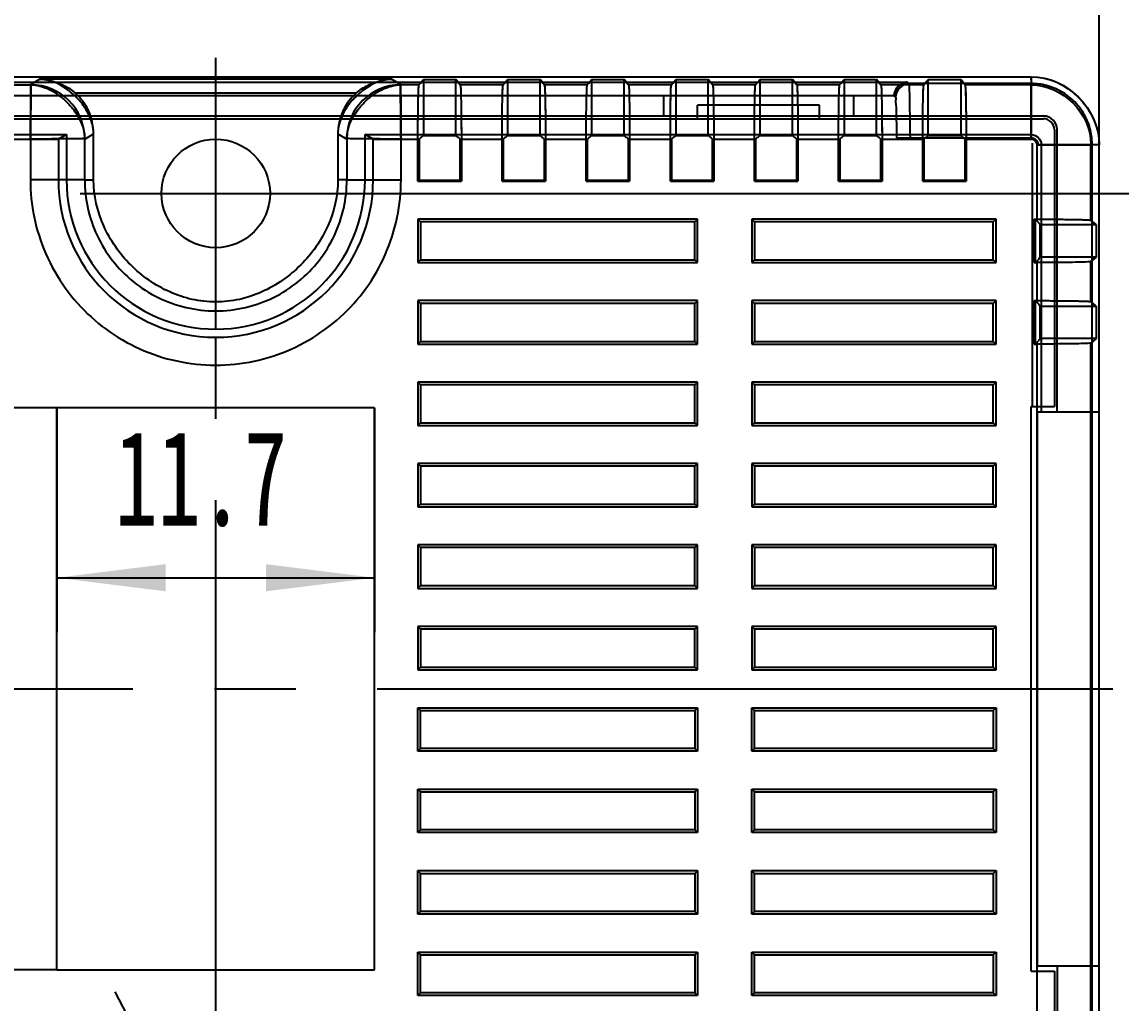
# Model space of a CAD drawing. Header units: millimetres. Extents: x 29 to 396, y -34 to 225.
# Drawn here: x 87.48 to 128.01, y 136.98 to 173.16 of the extents above; entities that cross this region are included whole.
import ezdxf

# ---------------------------------------------------------------- set-up
doc = ezdxf.new("R2010")
doc.units = ezdxf.units.MM
doc.linetypes.add('EB_DASHDOT', pattern=[39, 30, -3, 3, -3])
doc.layers.get('0').update_dxf_attribs({"lineweight": 0})
for name, color, linetype, lineweight in [('CAXA0', 7, 'Continuous', 70), ('CAXA1', 1, 'EB_DASHDOT', 25), ('CAXA4', 3, 'Continuous', 25)]:
    doc.layers.add(name, color=color, linetype=linetype, lineweight=lineweight)
doc.styles.add('标准', font='', dxfattribs={"width": 0.667})
doc.styles.get('标准').set_extended_font_data('FangSong_GB2312')
doc.dimstyles.new('标准', dxfattribs={"dimtxt": 3.5, "dimasz": 4, "dimexe": 2, "dimexo": 0, "dimtad": 1, "dimdsep": 46, "dimtxsty": '标准', "dimcen": 0, "dimdle": 6, "dimazin": 2, "dimtfac": 1, "dimtdec": 3, "dimtmove": 0, "dimatfit": 3, "dimfxl": 0, "dimtolj": 1, "dimtzin": 0, "dimarcsym": 0})

# ---------------------------------------------------------------- blocks, each defined once
blk = doc.blocks.new('*CAXBLOCK01')
at = {"layer": 'CAXA0', "linetype": 'Continuous', "lineweight": 25}
for points in [[(62.064, 175.714), (66.064, 175.214), (66.064, 176.214)], [(127.164, 175.714), (123.164, 175.214), (123.164, 176.214)]]:
    blk.add_hatch(color=0, dxfattribs=at).paths.add_polyline_path(points, flags=0)
at = {"layer": 'CAXA0', "color": 0, "linetype": 'Continuous', "lineweight": 25}
for p, q in [((62.064, 168.641), (62.064, 177.714)), ((127.164, 168.641), (127.164, 177.714)), ((62.064, 175.714), (127.164, 175.714))]:
    blk.add_line(p, q, dxfattribs=at)
at = {"layer": 'CAXA0', "color": 0, "linetype": 'Continuous', "lineweight": 25, "insert": (90.89, 181.134), "char_height": 3.5, "attachment_point": 1, "style": '标准'}
blk.add_mtext('\\fFangSong_GB2312|b0|i0|p34;65.1', dxfattribs=at)
blk = doc.blocks.new('*CAXBLOCK23')
at = {"layer": 'CAXA0', "linetype": 'Continuous', "lineweight": 25}
for points in [[(93.686, 132.113), (92.273, 135.888), (91.387, 135.424)], [(95.542, 128.569), (97.84, 125.258), (96.955, 124.794)]]:
    blk.add_hatch(color=0, dxfattribs=at).paths.add_polyline_path(points, flags=0)
at = {"layer": 'CAXA0', "color": 0, "linetype": 'Continuous', "lineweight": 25}
blk.add_line((102.262, 115.738), (90.902, 137.428), dxfattribs=at)
at = {"layer": 'CAXA0', "color": 0, "linetype": 'Continuous', "lineweight": 25, "insert": (104.594, 122.967), "char_height": 3.5, "attachment_point": 1, "rotation": 297.6444, "style": '标准'}
blk.add_mtext('\\fFangSong_GB2312|b0|i0|p34;φ4', dxfattribs=at)
blk = doc.blocks.new('*CAXBLOCK34')
at = {"layer": 'CAXA0', "linetype": 'Continuous', "lineweight": 25}
for points in [[(134.367, 166.841), (134.867, 162.841), (133.867, 162.841)], [(134.367, 130.341), (134.867, 134.341), (133.867, 134.341)]]:
    blk.add_hatch(color=0, dxfattribs=at).paths.add_polyline_path(points, flags=0)
at = {"layer": 'CAXA0', "color": 0, "linetype": 'Continuous', "lineweight": 25}
for p, q in [((99.614, 166.841), (136.367, 166.841)), ((134.367, 130.341), (134.367, 166.841)), ((99.614, 130.341), (136.367, 130.341))]:
    blk.add_line(p, q, dxfattribs=at)
at = {"layer": 'CAXA0', "color": 0, "linetype": 'Continuous', "lineweight": 25, "insert": (128.947, 144.868), "char_height": 3.5, "attachment_point": 1, "rotation": 90, "style": '标准'}
blk.add_mtext('\\fFangSong_GB2312|b0|i0|p34;36.5', dxfattribs=at)
blk = doc.blocks.new('*CAXBLOCK45')
at = {"layer": 'CAXA0', "linetype": 'Continuous', "lineweight": 25}
for points in [[(88.764, 152.682), (92.764, 152.182), (92.764, 153.182)], [(100.464, 152.682), (96.464, 152.182), (96.464, 153.182)]]:
    blk.add_hatch(color=0, dxfattribs=at).paths.add_polyline_path(points, flags=0)
at = {"layer": 'CAXA0', "color": 0, "linetype": 'Continuous', "lineweight": 25}
for p, q in [((88.764, 158.941), (88.764, 150.682)), ((100.464, 158.941), (100.464, 150.682)), ((88.764, 152.682), (100.464, 152.682))]:
    blk.add_line(p, q, dxfattribs=at)
at = {"layer": 'CAXA0', "color": 0, "linetype": 'Continuous', "lineweight": 25, "insert": (90.89, 158.102), "char_height": 3.5, "attachment_point": 1, "style": '标准'}
blk.add_mtext('\\fFangSong_GB2312|b0|i0|p34;11.7', dxfattribs=at)
blk = doc.blocks.new('*CAXBLOCK56')
at = {"layer": 'CAXA0', "linetype": 'Continuous', "lineweight": 25}
for points in [[(85.327, 158.941), (85.827, 154.941), (84.827, 154.941)], [(85.327, 138.241), (85.827, 142.241), (84.827, 142.241)]]:
    blk.add_hatch(color=0, dxfattribs=at).paths.add_polyline_path(points, flags=0)
at = {"layer": 'CAXA0', "color": 0, "linetype": 'Continuous', "lineweight": 25}
for p, q in [((88.764, 158.941), (83.327, 158.941)), ((85.327, 138.241), (85.327, 158.941)), ((88.764, 138.241), (83.327, 138.241))]:
    blk.add_line(p, q, dxfattribs=at)
at = {"layer": 'CAXA0', "color": 0, "linetype": 'Continuous', "lineweight": 25, "insert": (79.907, 144.868), "char_height": 3.5, "attachment_point": 1, "rotation": 90, "style": '标准'}
blk.add_mtext('\\fFangSong_GB2312|b0|i0|p34;20.7', dxfattribs=at)

msp = doc.modelspace()

# ---------------------------------------------------------------- linework, layer by layer
at = {"color": 0, "linetype": 'Continuous', "lineweight": 25}
for p, q in [((64.564, 171.141), (124.664, 171.141)), ((88.132, 171.05), (87.787, 170.84)), ((101.095, 171.05), (88.132, 171.05)), ((101.44, 170.84), (101.095, 171.05)), ((124.672, 170.886), (124.654, 171.141)), ((124.664, 171.141), (124.664, 170.84)), ((64.585, 170.937), (120.095, 170.937)), ((87.126, 170.84), (87.807, 170.84)), ((102.101, 170.84), (101.42, 170.84)), ((102.264, 171.032), (102.264, 168.968)), ((102.264, 171.032), (103.464, 171.032)), ((103.464, 168.968), (103.464, 171.032)), ((103.626, 170.84), (103.464, 171.032)), ((103.464, 171.032), (103.626, 170.84)), ((105.201, 170.84), (103.626, 170.84)), ((105.364, 171.032), (105.364, 168.968)), ((105.364, 171.032), (106.564, 171.032)), ((106.564, 168.968), (106.564, 171.032)), ((106.726, 170.84), (106.564, 171.032)), ((106.564, 171.032), (106.726, 170.84)), ((108.301, 170.84), (106.726, 170.84)), ((108.464, 171.032), (108.464, 168.968)), ((108.464, 171.032), (109.664, 171.032)), ((109.664, 168.968), (109.664, 171.032)), ((109.826, 170.84), (109.664, 171.032)), ((109.664, 171.032), (109.826, 170.84)), ((111.401, 170.84), (109.826, 170.84)), ((111.564, 171.032), (111.564, 168.968)), ((111.564, 171.032), (112.764, 171.032)), ((112.764, 168.968), (112.764, 171.032)), ((112.926, 170.84), (112.764, 171.032)), ((112.764, 171.032), (112.926, 170.84)), ((114.501, 170.84), (112.926, 170.84)), ((114.664, 171.032), (114.664, 168.968)), ((114.664, 171.032), (115.864, 171.032)), ((115.864, 168.968), (115.864, 171.032)), ((116.026, 170.84), (115.864, 171.032)), ((115.864, 171.032), (116.026, 170.84)), ((117.601, 170.84), (116.026, 170.84)), ((117.764, 171.032), (117.764, 168.968)), ((117.764, 171.032), (118.964, 171.032)), ((118.964, 168.968), (118.964, 171.032)), ((119.126, 170.84), (118.964, 171.032)), ((118.964, 171.032), (119.126, 170.84)), ((120.701, 170.84), (119.126, 170.84)), ((120.095, 170.937), (120.155, 170.886)), ((124.672, 170.886), (120.155, 170.886)), ((120.864, 171.032), (122.064, 171.032)), ((120.864, 168.968), (120.864, 171.032)), ((122.064, 171.032), (122.064, 168.968)), ((122.226, 170.84), (122.064, 171.032)), ((122.064, 171.032), (122.226, 170.84)), ((124.664, 170.84), (122.226, 170.84)), ((124.66, 168.886), (124.672, 170.886)), ((124.664, 168.841), (124.664, 170.84)), ((124.672, 168.886), (124.672, 170.886)), ((119.608, 170.437), (64.585, 170.437)), ((89.424, 170.55), (99.803, 170.55)), ((111.114, 170.441), (111.114, 169.691)), ((118.114, 170.441), (111.114, 170.441)), ((118.114, 170.441), (118.114, 169.691)), ((119.608, 170.426), (119.656, 170.386)), ((112.364, 169.591), (112.364, 170.091)), ((116.864, 170.091), (112.364, 170.091)), ((116.864, 169.591), (116.864, 170.091)), ((125.114, 169.691), (64.114, 169.691)), ((64.114, 169.591), (125.114, 169.591)), ((89.786, 168.841), (90.114, 169.04)), ((90.114, 167.341), (90.114, 169.04)), ((99.114, 169.04), (99.114, 167.341)), ((99.114, 169.04), (99.442, 168.841)), ((125.514, 169.191), (125.514, 158.991)), ((125.614, 158.791), (125.614, 169.191)), ((64.564, 169.008), (89.114, 169.008)), ((87.123, 168.843), (88.814, 168.843)), ((87.787, 168.841), (89.786, 168.861)), ((87.787, 168.841), (87.787, 167.341)), ((89.114, 169.008), (88.814, 168.843)), ((88.814, 168.843), (88.814, 167.341)), ((89.114, 169.008), (89.114, 167.341)), ((89.786, 167.341), (89.786, 168.861)), ((99.442, 168.861), (99.442, 167.341)), ((101.44, 168.841), (99.442, 168.861)), ((100.114, 167.341), (100.114, 169.008)), ((100.114, 169.008), (124.664, 169.008)), ((100.414, 168.843), (100.114, 169.008)), ((100.414, 167.341), (100.414, 168.843)), ((100.414, 168.843), (102.104, 168.843)), ((101.44, 167.341), (101.44, 168.841)), ((102.064, 167.291), (102.064, 168.941)), ((102.104, 168.843), (102.104, 167.331)), ((103.464, 168.968), (102.264, 168.968)), ((103.623, 167.331), (103.623, 168.843)), ((103.623, 168.843), (105.204, 168.843)), ((103.664, 168.941), (103.664, 167.291)), ((105.164, 167.291), (105.164, 168.941)), ((105.204, 168.843), (105.204, 167.331)), ((106.564, 168.968), (105.364, 168.968)), ((106.723, 167.331), (106.723, 168.843)), ((106.723, 168.843), (108.304, 168.843)), ((106.764, 168.941), (106.764, 167.291)), ((108.264, 167.291), (108.264, 168.941)), ((108.304, 168.843), (108.304, 167.331)), ((109.664, 168.968), (108.464, 168.968)), ((109.823, 167.331), (109.823, 168.843)), ((109.823, 168.843), (111.404, 168.843)), ((109.864, 168.941), (109.864, 167.291)), ((111.364, 167.291), (111.364, 168.941)), ((111.404, 168.843), (111.404, 167.331)), ((112.764, 168.968), (111.564, 168.968)), ((112.923, 167.331), (112.923, 168.843)), ((112.923, 168.843), (114.504, 168.843)), ((112.964, 168.941), (112.964, 167.291)), ((114.464, 167.291), (114.464, 168.941)), ((114.504, 168.843), (114.504, 167.331)), ((115.864, 168.968), (114.664, 168.968)), ((116.023, 167.331), (116.023, 168.843)), ((116.023, 168.843), (117.604, 168.843)), ((116.064, 168.941), (116.064, 167.291)), ((117.564, 167.291), (117.564, 168.941)), ((117.604, 168.843), (117.604, 167.331)), ((118.964, 168.968), (117.764, 168.968)), ((119.123, 168.843), (120.704, 168.843)), ((119.123, 167.331), (119.123, 168.843)), ((119.164, 168.941), (119.164, 167.291)), ((119.695, 168.886), (124.672, 168.886)), ((120.664, 167.291), (120.664, 168.941)), ((120.704, 168.843), (120.704, 167.331)), ((122.064, 168.968), (120.864, 168.968)), ((122.223, 168.843), (124.664, 168.843)), ((122.223, 167.331), (122.223, 168.843)), ((122.264, 168.941), (122.264, 167.291)), ((124.672, 168.886), (124.778, 168.856)), ((124.711, 158.991), (124.711, 168.688)), ((124.778, 168.856), (124.868, 168.774)), ((124.864, 168.641), (127.164, 168.641)), ((124.864, 168.641), (124.865, 165.851)), ((124.868, 168.774), (124.899, 168.707)), ((124.899, 168.707), (124.909, 168.635)), ((124.909, 168.635), (126.908, 168.621)), ((126.908, 168.621), (124.909, 168.621)), ((125.03, 168.641), (125.03, 158.791)), ((126.863, 165.853), (126.863, 168.641)), ((127.164, 168.632), (126.908, 168.621)), ((126.908, 128.561), (126.908, 168.621)), ((127.164, 128.541), (127.164, 168.641)), ((89.786, 167.341), (87.787, 167.341)), ((89.786, 167.341), (90.114, 167.341)), ((99.442, 167.341), (99.114, 167.341)), ((99.442, 167.341), (101.44, 167.341)), ((102.064, 167.291), (102.104, 167.331)), ((102.064, 167.291), (103.664, 167.291)), ((102.104, 167.331), (103.623, 167.331)), ((103.623, 167.331), (103.664, 167.291)), ((105.164, 167.291), (105.204, 167.331)), ((105.164, 167.291), (106.764, 167.291)), ((105.204, 167.331), (106.723, 167.331)), ((106.723, 167.331), (106.764, 167.291)), ((108.264, 167.291), (108.304, 167.331)), ((108.264, 167.291), (109.864, 167.291)), ((108.304, 167.331), (109.823, 167.331)), ((109.823, 167.331), (109.864, 167.291)), ((111.364, 167.291), (111.404, 167.331)), ((111.364, 167.291), (112.964, 167.291)), ((111.404, 167.331), (112.923, 167.331)), ((112.923, 167.331), (112.964, 167.291)), ((114.464, 167.291), (114.504, 167.331)), ((114.464, 167.291), (116.064, 167.291)), ((114.504, 167.331), (116.023, 167.331)), ((116.023, 167.331), (116.064, 167.291)), ((117.564, 167.291), (117.604, 167.331)), ((117.564, 167.291), (119.164, 167.291)), ((117.604, 167.331), (119.123, 167.331)), ((119.123, 167.331), (119.164, 167.291)), ((120.664, 167.291), (120.704, 167.331)), ((120.664, 167.291), (122.264, 167.291)), ((120.704, 167.331), (122.223, 167.331)), ((122.223, 167.331), (122.264, 167.291)), ((102.064, 165.891), (102.064, 164.291)), ((112.364, 165.891), (102.064, 165.891)), ((102.064, 165.891), (102.164, 165.791)), ((102.164, 165.791), (102.164, 164.391)), ((112.264, 165.791), (102.164, 165.791)), ((112.364, 165.891), (112.264, 165.791)), ((112.264, 164.391), (112.264, 165.791)), ((112.364, 164.291), (112.364, 165.891)), ((123.364, 165.891), (114.364, 165.891)), ((114.364, 165.891), (114.364, 164.291)), ((114.464, 165.791), (114.364, 165.891)), ((123.264, 165.791), (114.464, 165.791)), ((114.464, 165.791), (114.464, 164.391)), ((123.264, 165.791), (123.364, 165.891)), ((123.264, 164.391), (123.264, 165.791)), ((123.364, 164.291), (123.364, 165.891)), ((124.764, 165.891), (124.963, 165.891)), ((124.764, 165.891), (124.764, 164.291)), ((124.764, 165.891), (124.804, 165.851)), ((124.865, 165.851), (124.804, 165.851)), ((124.804, 165.851), (124.804, 164.331)), ((127.055, 165.691), (126.863, 165.853)), ((124.991, 165.691), (127.055, 165.691)), ((124.991, 164.491), (124.991, 165.691)), ((127.055, 165.691), (127.055, 164.491)), ((102.064, 164.291), (102.164, 164.391)), ((102.064, 164.291), (112.364, 164.291)), ((102.164, 164.391), (112.264, 164.391)), ((112.364, 164.291), (112.264, 164.391)), ((114.464, 164.391), (114.364, 164.291)), ((114.364, 164.291), (123.364, 164.291)), ((114.464, 164.391), (123.264, 164.391)), ((123.264, 164.391), (123.364, 164.291)), ((124.804, 164.331), (124.764, 164.291)), ((124.764, 164.291), (124.864, 164.291)), ((124.804, 164.331), (124.865, 164.331)), ((124.865, 164.331), (124.865, 162.851)), ((127.055, 164.491), (124.991, 164.491)), ((126.863, 164.329), (127.055, 164.491)), ((127.055, 164.491), (126.863, 164.328)), ((126.863, 162.853), (126.863, 164.329)), ((102.064, 162.891), (102.064, 161.291)), ((112.364, 162.891), (102.064, 162.891)), ((102.064, 162.891), (102.164, 162.791)), ((102.164, 162.791), (102.164, 161.391)), ((112.264, 162.791), (102.164, 162.791)), ((112.364, 162.891), (112.264, 162.791)), ((112.264, 161.391), (112.264, 162.791)), ((112.364, 161.291), (112.364, 162.891)), ((123.364, 162.891), (114.364, 162.891)), ((114.364, 162.891), (114.364, 161.291)), ((114.464, 162.791), (114.364, 162.891)), ((123.264, 162.791), (114.464, 162.791)), ((114.464, 162.791), (114.464, 161.391)), ((123.264, 162.791), (123.364, 162.891)), ((123.264, 161.391), (123.264, 162.791)), ((123.364, 161.291), (123.364, 162.891)), ((124.764, 162.891), (124.963, 162.891)), ((124.764, 162.891), (124.764, 161.291)), ((124.764, 162.891), (124.804, 162.851)), ((124.865, 162.851), (124.804, 162.851)), ((124.804, 162.851), (124.804, 161.331)), ((124.991, 162.691), (127.055, 162.691)), ((124.991, 161.491), (124.991, 162.691)), ((127.055, 162.691), (126.863, 162.853)), ((127.055, 162.691), (127.055, 161.491)), ((102.064, 161.291), (102.164, 161.391)), ((102.164, 161.391), (112.264, 161.391)), ((112.364, 161.291), (112.264, 161.391)), ((114.464, 161.391), (114.364, 161.291)), ((114.464, 161.391), (123.264, 161.391)), ((123.264, 161.391), (123.364, 161.291)), ((124.804, 161.331), (124.764, 161.291)), ((124.804, 161.331), (124.865, 161.331)), ((124.865, 161.331), (124.865, 148.591)), ((127.055, 161.491), (124.991, 161.491)), ((127.055, 161.491), (126.863, 161.328)), ((126.863, 135.853), (126.863, 161.329)), ((102.064, 161.291), (112.364, 161.291)), ((114.364, 161.291), (123.364, 161.291)), ((124.764, 161.291), (124.864, 161.291)), ((102.064, 159.891), (102.064, 158.291)), ((112.364, 159.891), (102.064, 159.891)), ((102.064, 159.891), (102.164, 159.791)), ((102.164, 159.791), (102.164, 158.391)), ((112.264, 159.791), (102.164, 159.791)), ((112.364, 159.891), (112.264, 159.791)), ((112.264, 158.391), (112.264, 159.791)), ((112.364, 158.291), (112.364, 159.891)), ((123.364, 159.891), (114.364, 159.891)), ((114.364, 159.891), (114.364, 158.291)), ((114.464, 159.791), (114.364, 159.891)), ((123.264, 159.791), (114.464, 159.791)), ((114.464, 159.791), (114.464, 158.391)), ((123.264, 159.791), (123.364, 159.891)), ((123.264, 158.391), (123.264, 159.791)), ((123.364, 158.291), (123.364, 159.891)), ((88.764, 138.241), (88.764, 158.941)), ((100.464, 158.941), (88.764, 158.941)), ((100.464, 138.241), (100.464, 158.941)), ((124.663, 158.991), (125.514, 158.991)), ((124.663, 138.191), (124.663, 158.991)), ((124.888, 158.791), (127.164, 158.791)), ((124.888, 138.391), (124.888, 158.791)), ((126.9, 138.391), (126.9, 158.791)), ((102.064, 158.291), (102.164, 158.391)), ((102.064, 158.291), (112.364, 158.291)), ((102.164, 158.391), (112.264, 158.391)), ((112.364, 158.291), (112.264, 158.391)), ((114.464, 158.391), (114.364, 158.291)), ((114.364, 158.291), (123.364, 158.291)), ((114.464, 158.391), (123.264, 158.391)), ((123.264, 158.391), (123.364, 158.291)), ((102.064, 156.891), (102.064, 155.291)), ((112.364, 156.891), (102.064, 156.891)), ((102.064, 156.891), (102.164, 156.791)), ((112.364, 156.891), (112.264, 156.791)), ((112.364, 155.291), (112.364, 156.891)), ((123.364, 156.891), (114.364, 156.891)), ((114.364, 156.891), (114.364, 155.291)), ((114.464, 156.791), (114.364, 156.891)), ((123.264, 156.791), (123.364, 156.891)), ((123.364, 155.291), (123.364, 156.891)), ((102.164, 156.791), (102.164, 155.391)), ((112.264, 156.791), (102.164, 156.791)), ((112.264, 155.391), (112.264, 156.791)), ((123.264, 156.791), (114.464, 156.791)), ((114.464, 156.791), (114.464, 155.391)), ((123.264, 155.391), (123.264, 156.791)), ((102.064, 155.291), (102.164, 155.391)), ((102.064, 155.291), (112.364, 155.291)), ((102.164, 155.391), (112.264, 155.391)), ((112.364, 155.291), (112.264, 155.391)), ((114.464, 155.391), (114.364, 155.291)), ((114.364, 155.291), (123.364, 155.291)), ((114.464, 155.391), (123.264, 155.391)), ((123.264, 155.391), (123.364, 155.291)), ((112.364, 153.891), (102.064, 153.891)), ((102.064, 153.891), (102.064, 152.291)), ((102.064, 153.891), (102.164, 153.791)), ((112.264, 153.791), (102.164, 153.791)), ((102.164, 153.791), (102.164, 152.391)), ((112.364, 153.891), (112.264, 153.791)), ((112.264, 152.391), (112.264, 153.791)), ((112.364, 152.291), (112.364, 153.891)), ((123.364, 153.891), (114.364, 153.891)), ((114.464, 153.791), (114.364, 153.891)), ((114.364, 153.891), (114.364, 152.291)), ((123.264, 153.791), (114.464, 153.791)), ((114.464, 153.791), (114.464, 152.391)), ((123.264, 153.791), (123.364, 153.891)), ((123.264, 152.391), (123.264, 153.791)), ((123.364, 152.291), (123.364, 153.891)), ((102.064, 152.291), (102.164, 152.391)), ((102.064, 152.291), (112.364, 152.291)), ((102.164, 152.391), (112.264, 152.391)), ((112.364, 152.291), (112.264, 152.391)), ((114.464, 152.391), (114.364, 152.291)), ((114.364, 152.291), (123.364, 152.291)), ((114.464, 152.391), (123.264, 152.391)), ((123.264, 152.391), (123.364, 152.291)), ((112.364, 150.891), (102.064, 150.891)), ((102.064, 150.891), (102.064, 149.291)), ((102.064, 150.891), (102.164, 150.791)), ((112.264, 150.791), (102.164, 150.791)), ((102.164, 150.791), (102.164, 149.391)), ((112.364, 150.891), (112.264, 150.791)), ((112.264, 149.391), (112.264, 150.791)), ((112.364, 149.291), (112.364, 150.891)), ((123.364, 150.891), (114.364, 150.891)), ((114.464, 150.791), (114.364, 150.891)), ((114.364, 150.891), (114.364, 149.291)), ((123.264, 150.791), (114.464, 150.791)), ((114.464, 150.791), (114.464, 149.391)), ((123.264, 150.791), (123.364, 150.891)), ((123.264, 149.391), (123.264, 150.791)), ((123.364, 149.291), (123.364, 150.891)), ((102.064, 149.291), (102.164, 149.391)), ((102.064, 149.291), (112.364, 149.291)), ((102.164, 149.391), (112.264, 149.391)), ((112.364, 149.291), (112.264, 149.391)), ((114.464, 149.391), (114.364, 149.291)), ((114.364, 149.291), (123.364, 149.291)), ((114.464, 149.391), (123.264, 149.391)), ((123.264, 149.391), (123.364, 149.291)), ((124.865, 148.591), (124.865, 135.851)), ((102.064, 147.891), (112.364, 147.891)), ((102.064, 147.891), (102.164, 147.791)), ((102.064, 146.291), (102.064, 147.891)), ((102.164, 147.791), (112.264, 147.791)), ((102.164, 146.391), (102.164, 147.791)), ((112.364, 147.891), (112.264, 147.791)), ((112.264, 147.791), (112.264, 146.391)), ((112.364, 147.891), (112.364, 146.291)), ((114.364, 147.891), (123.364, 147.891)), ((114.464, 147.791), (114.364, 147.891)), ((114.364, 146.291), (114.364, 147.891)), ((114.464, 147.791), (123.264, 147.791)), ((114.464, 146.391), (114.464, 147.791)), ((123.264, 147.791), (123.364, 147.891)), ((123.264, 147.791), (123.264, 146.391)), ((123.364, 147.891), (123.364, 146.291)), ((102.064, 146.291), (102.164, 146.391)), ((112.264, 146.391), (102.164, 146.391)), ((112.364, 146.291), (112.264, 146.391)), ((114.464, 146.391), (114.364, 146.291)), ((123.264, 146.391), (114.464, 146.391)), ((123.264, 146.391), (123.364, 146.291)), ((112.364, 146.291), (102.064, 146.291)), ((123.364, 146.291), (114.364, 146.291)), ((102.064, 144.891), (112.364, 144.891)), ((102.064, 144.891), (102.164, 144.791)), ((102.064, 143.291), (102.064, 144.891)), ((102.164, 144.791), (112.264, 144.791)), ((102.164, 143.391), (102.164, 144.791)), ((112.364, 144.891), (112.264, 144.791)), ((112.264, 144.791), (112.264, 143.391)), ((112.364, 144.891), (112.364, 143.291)), ((114.364, 144.891), (123.364, 144.891)), ((114.464, 144.791), (114.364, 144.891)), ((114.364, 143.291), (114.364, 144.891)), ((114.464, 144.791), (123.264, 144.791)), ((114.464, 143.391), (114.464, 144.791)), ((123.264, 144.791), (123.364, 144.891)), ((123.264, 144.791), (123.264, 143.391)), ((123.364, 144.891), (123.364, 143.291)), ((102.064, 143.291), (102.164, 143.391)), ((112.364, 143.291), (102.064, 143.291)), ((112.264, 143.391), (102.164, 143.391)), ((112.364, 143.291), (112.264, 143.391)), ((114.464, 143.391), (114.364, 143.291)), ((123.364, 143.291), (114.364, 143.291)), ((123.264, 143.391), (114.464, 143.391)), ((123.264, 143.391), (123.364, 143.291)), ((102.064, 141.891), (112.364, 141.891)), ((102.064, 141.891), (102.164, 141.791)), ((102.064, 140.291), (102.064, 141.891)), ((112.364, 141.891), (112.264, 141.791)), ((112.364, 141.891), (112.364, 140.291)), ((114.364, 141.891), (123.364, 141.891)), ((114.464, 141.791), (114.364, 141.891)), ((114.364, 140.291), (114.364, 141.891)), ((123.264, 141.791), (123.364, 141.891)), ((123.364, 141.891), (123.364, 140.291)), ((102.164, 141.791), (112.264, 141.791)), ((102.164, 140.391), (102.164, 141.791)), ((112.264, 141.791), (112.264, 140.391)), ((114.464, 141.791), (123.264, 141.791)), ((114.464, 140.391), (114.464, 141.791)), ((123.264, 141.791), (123.264, 140.391)), ((102.064, 140.291), (102.164, 140.391)), ((112.364, 140.291), (102.064, 140.291)), ((112.264, 140.391), (102.164, 140.391)), ((112.364, 140.291), (112.264, 140.391)), ((114.464, 140.391), (114.364, 140.291)), ((123.364, 140.291), (114.364, 140.291)), ((123.264, 140.391), (114.464, 140.391)), ((123.264, 140.391), (123.364, 140.291)), ((102.064, 138.891), (112.364, 138.891)), ((102.064, 138.891), (102.164, 138.791)), ((102.064, 137.291), (102.064, 138.891)), ((102.164, 138.791), (112.264, 138.791)), ((102.164, 137.391), (102.164, 138.791)), ((112.364, 138.891), (112.264, 138.791)), ((112.264, 138.791), (112.264, 137.391)), ((112.364, 138.891), (112.364, 137.291)), ((114.364, 138.891), (123.364, 138.891)), ((114.464, 138.791), (114.364, 138.891)), ((114.364, 137.291), (114.364, 138.891)), ((114.464, 138.791), (123.264, 138.791)), ((114.464, 137.391), (114.464, 138.791)), ((123.264, 138.791), (123.364, 138.891)), ((123.264, 138.791), (123.264, 137.391)), ((123.364, 138.891), (123.364, 137.291)), ((88.764, 138.241), (100.464, 138.241)), ((124.888, 138.391), (127.164, 138.391)), ((125.614, 138.391), (125.614, 127.991)), ((124.663, 138.191), (125.514, 138.191)), ((125.514, 138.191), (125.514, 127.991)), ((102.064, 137.291), (102.164, 137.391)), ((112.364, 137.291), (102.064, 137.291)), ((112.264, 137.391), (102.164, 137.391)), ((112.364, 137.291), (112.264, 137.391)), ((114.464, 137.391), (114.364, 137.291)), ((123.364, 137.291), (114.364, 137.291)), ((123.264, 137.391), (114.464, 137.391)), ((123.264, 137.391), (123.364, 137.291))]:
    msp.add_line(p, q, dxfattribs=at)
msp.add_circle((94.614, 166.841), 2, dxfattribs=at)
for centre, radius, start, end in [((87.804, 168.858), 1.982, 0.0959, 89.9041), ((101.424, 168.858), 1.982, 90.0959, 179.9041), ((125.114, 169.191), 0.5, 0, 90), ((94.614, 167.341), 5.8, 180, 360), ((94.614, 167.341), 5.5, 180, 360), ((123.634, 161.849), 5.144, 48.3214, 51.1251), ((123.634, 158.849), 5.144, 48.3221, 51.125)]:
    msp.add_arc(centre, radius, start, end, dxfattribs=at)
for points, knots in [([(88.132, 171.05), (88.241, 171.049), (88.453, 171.019), (88.745, 170.934), (89.007, 170.827), (89.233, 170.702), (89.366, 170.601), (89.424, 170.55)], [0, 0, 0, 0, 0.32765, 0.636752, 0.90954, 1.17486, 1.408548, 1.408548, 1.408548, 1.408548]), ([(89.367, 170.488), (89.234, 170.609), (88.965, 170.809), (88.541, 171), (88.26, 171.048), (88.132, 171.05)], [0, 0, 0, 0, 0.53942, 0.998606, 1.38208, 1.38208, 1.38208, 1.38208]), ([(99.803, 170.55), (99.862, 170.601), (99.995, 170.703), (100.222, 170.828), (100.485, 170.935), (100.776, 171.019), (100.987, 171.049), (101.095, 171.05)], [0, 0, 0, 0, 0.233923, 0.5009, 0.774727, 1.083281, 1.408595, 1.408595, 1.408595, 1.408595]), ([(101.095, 171.05), (100.966, 171.048), (100.685, 171), (100.262, 170.809), (99.993, 170.609), (99.86, 170.488)], [0, 0, 0, 0, 0.385095, 0.843263, 1.382079, 1.382079, 1.382079, 1.382079]), ([(87.787, 170.84), (87.907, 170.84), (88.153, 170.805), (88.507, 170.668), (88.842, 170.463), (89.146, 170.201), (89.408, 169.896), (89.613, 169.561), (89.75, 169.207), (89.785, 168.961), (89.786, 168.841)], [0, 0, 0, 0, 0.359384, 0.736749, 1.130458, 1.533506, 1.936581, 2.330369, 2.707861, 3.067397, 3.067397, 3.067397, 3.067397]), ([(87.807, 170.84), (87.806, 170.814), (87.802, 170.714), (87.8, 170.494), (87.796, 170.152), (87.793, 169.73), (87.79, 169.283), (87.788, 168.985), (87.787, 168.841)], [0, 0, 0, 0, 0.078311, 0.300648, 0.660107, 1.105886, 1.56657, 1.999629, 1.999629, 1.999629, 1.999629]), ([(87.787, 168.841), (87.789, 168.996), (87.792, 169.309), (87.796, 169.769), (87.8, 170.184), (87.804, 170.513), (87.806, 170.719), (87.807, 170.815), (87.807, 170.84)], [0, 0, 0, 0, 0.46555, 0.938511, 1.378865, 1.710937, 1.925679, 1.998702, 1.998702, 1.998702, 1.998702]), ([(99.442, 168.841), (99.442, 168.961), (99.477, 169.207), (99.614, 169.561), (99.819, 169.896), (100.081, 170.201), (100.385, 170.463), (100.721, 170.668), (101.074, 170.805), (101.32, 170.84), (101.44, 170.84)], [0, 0, 0, 0, 0.359537, 0.737028, 1.130816, 1.533891, 1.936939, 2.330648, 2.708014, 3.067397, 3.067397, 3.067397, 3.067397]), ([(101.42, 170.84), (101.421, 170.814), (101.425, 170.714), (101.427, 170.494), (101.431, 170.152), (101.434, 169.73), (101.437, 169.283), (101.439, 168.985), (101.44, 168.841)], [0, 0, 0, 0, 0.078311, 0.300648, 0.660107, 1.105886, 1.56657, 1.999629, 1.999629, 1.999629, 1.999629]), ([(101.44, 168.841), (101.439, 168.996), (101.435, 169.309), (101.431, 169.769), (101.427, 170.184), (101.423, 170.513), (101.421, 170.719), (101.42, 170.815), (101.42, 170.84)], [0, 0, 0, 0, 0.46555, 0.938511, 1.378865, 1.710937, 1.925679, 1.998702, 1.998702, 1.998702, 1.998702]), ([(102.064, 168.941), (102.064, 169.115), (102.065, 169.444), (102.069, 169.901), (102.074, 170.272), (102.083, 170.549), (102.087, 170.726), (102.097, 170.814), (102.101, 170.84)], [0, 0, 0, 0, 0.52153, 0.987076, 1.371, 1.634652, 1.819317, 1.900395, 1.900395, 1.900395, 1.900395]), ([(102.064, 168.841), (102.063, 168.968), (102.064, 169.231), (102.066, 169.62), (102.071, 169.994), (102.076, 170.319), (102.085, 170.576), (102.089, 170.742), (102.098, 170.82), (102.101, 170.84)], [0, 0, 0, 0, 0.381638, 0.787649, 1.166921, 1.503422, 1.765294, 1.938197, 2.000324, 2.000324, 2.000324, 2.000324]), ([(102.101, 170.84), (102.119, 170.862), (102.155, 170.904), (102.209, 170.968), (102.245, 171.011), (102.264, 171.032)], [0, 0, 0, 0, 0.0832284, 0.1670032, 0.2512133, 0.2512133, 0.2512133, 0.2512133]), ([(103.626, 170.84), (103.631, 170.807), (103.644, 170.681), (103.648, 170.407), (103.658, 169.99), (103.662, 169.483), (103.663, 169.124), (103.664, 168.941)], [0, 0, 0, 0, 0.099692, 0.379837, 0.821077, 1.351633, 1.900091, 1.900091, 1.900091, 1.900091]), ([(103.626, 170.84), (103.63, 170.815), (103.641, 170.723), (103.645, 170.526), (103.654, 170.218), (103.659, 169.818), (103.663, 169.348), (103.664, 169.014), (103.664, 168.841)], [0, 0, 0, 0, 0.0765, 0.278488, 0.591535, 0.999243, 1.480639, 2.000454, 2.000454, 2.000454, 2.000454]), ([(105.164, 168.941), (105.164, 169.115), (105.165, 169.444), (105.169, 169.901), (105.174, 170.272), (105.183, 170.549), (105.187, 170.726), (105.197, 170.814), (105.201, 170.84)], [0, 0, 0, 0, 0.52153, 0.987076, 1.371, 1.634652, 1.819317, 1.900395, 1.900395, 1.900395, 1.900395]), ([(105.164, 168.841), (105.164, 169.009), (105.164, 169.335), (105.168, 169.797), (105.173, 170.199), (105.182, 170.512), (105.185, 170.717), (105.197, 170.814), (105.201, 170.84)], [0, 0, 0, 0, 0.503628, 0.97806, 1.387123, 1.708248, 1.919289, 2.000447, 2.000447, 2.000447, 2.000447]), ([(105.201, 170.84), (105.219, 170.862), (105.255, 170.904), (105.309, 170.968), (105.345, 171.011), (105.364, 171.032)], [0, 0, 0, 0, 0.0832284, 0.1670032, 0.2512133, 0.2512133, 0.2512133, 0.2512133]), ([(106.726, 170.84), (106.731, 170.807), (106.744, 170.681), (106.748, 170.407), (106.758, 169.99), (106.762, 169.483), (106.763, 169.124), (106.764, 168.941)], [0, 0, 0, 0, 0.099692, 0.379837, 0.821077, 1.351633, 1.900091, 1.900091, 1.900091, 1.900091]), ([(106.726, 170.84), (106.73, 170.815), (106.741, 170.723), (106.745, 170.526), (106.754, 170.218), (106.759, 169.818), (106.763, 169.348), (106.764, 169.014), (106.764, 168.841)], [0, 0, 0, 0, 0.0765, 0.278488, 0.591535, 0.999243, 1.480639, 2.000454, 2.000454, 2.000454, 2.000454]), ([(108.264, 168.941), (108.264, 169.115), (108.265, 169.444), (108.269, 169.901), (108.274, 170.272), (108.283, 170.549), (108.287, 170.726), (108.297, 170.814), (108.301, 170.84)], [0, 0, 0, 0, 0.52153, 0.987076, 1.371, 1.634652, 1.819317, 1.900395, 1.900395, 1.900395, 1.900395]), ([(108.264, 168.841), (108.264, 169.009), (108.264, 169.335), (108.268, 169.797), (108.273, 170.199), (108.282, 170.512), (108.285, 170.717), (108.297, 170.814), (108.301, 170.84)], [0, 0, 0, 0, 0.503628, 0.97806, 1.387123, 1.708248, 1.919289, 2.000447, 2.000447, 2.000447, 2.000447]), ([(108.301, 170.84), (108.319, 170.862), (108.355, 170.904), (108.409, 170.968), (108.445, 171.011), (108.464, 171.032)], [0, 0, 0, 0, 0.0832284, 0.1670032, 0.2512133, 0.2512133, 0.2512133, 0.2512133]), ([(109.826, 170.84), (109.831, 170.807), (109.844, 170.681), (109.848, 170.407), (109.858, 169.99), (109.862, 169.483), (109.863, 169.124), (109.864, 168.941)], [0, 0, 0, 0, 0.099692, 0.379837, 0.821077, 1.351633, 1.900091, 1.900091, 1.900091, 1.900091]), ([(109.826, 170.84), (109.83, 170.815), (109.841, 170.723), (109.845, 170.526), (109.854, 170.218), (109.859, 169.818), (109.863, 169.348), (109.864, 169.014), (109.864, 168.841)], [0, 0, 0, 0, 0.0765, 0.278488, 0.591535, 0.999243, 1.480639, 2.000454, 2.000454, 2.000454, 2.000454]), ([(111.364, 168.941), (111.364, 169.115), (111.365, 169.444), (111.369, 169.901), (111.374, 170.272), (111.383, 170.549), (111.387, 170.726), (111.397, 170.814), (111.401, 170.84)], [0, 0, 0, 0, 0.52153, 0.987076, 1.371, 1.634652, 1.819317, 1.900395, 1.900395, 1.900395, 1.900395]), ([(111.364, 168.841), (111.364, 169.009), (111.364, 169.335), (111.368, 169.797), (111.373, 170.199), (111.382, 170.512), (111.385, 170.717), (111.397, 170.814), (111.401, 170.84)], [0, 0, 0, 0, 0.503628, 0.97806, 1.387123, 1.708248, 1.919289, 2.000447, 2.000447, 2.000447, 2.000447]), ([(111.401, 170.84), (111.419, 170.862), (111.455, 170.904), (111.509, 170.968), (111.545, 171.011), (111.564, 171.032)], [0, 0, 0, 0, 0.0832284, 0.1670032, 0.2512133, 0.2512133, 0.2512133, 0.2512133]), ([(112.926, 170.84), (112.931, 170.807), (112.944, 170.681), (112.948, 170.407), (112.958, 169.99), (112.962, 169.483), (112.963, 169.124), (112.964, 168.941)], [0, 0, 0, 0, 0.099692, 0.379837, 0.821077, 1.351633, 1.900091, 1.900091, 1.900091, 1.900091]), ([(112.926, 170.84), (112.93, 170.815), (112.941, 170.723), (112.945, 170.526), (112.954, 170.218), (112.959, 169.818), (112.963, 169.348), (112.964, 169.014), (112.964, 168.841)], [0, 0, 0, 0, 0.0765, 0.278488, 0.591535, 0.999243, 1.480639, 2.000454, 2.000454, 2.000454, 2.000454]), ([(114.464, 168.941), (114.464, 169.115), (114.465, 169.444), (114.469, 169.901), (114.474, 170.272), (114.483, 170.549), (114.487, 170.726), (114.497, 170.814), (114.501, 170.84)], [0, 0, 0, 0, 0.52153, 0.987076, 1.371, 1.634652, 1.819317, 1.900395, 1.900395, 1.900395, 1.900395]), ([(114.464, 168.841), (114.464, 169.009), (114.464, 169.335), (114.468, 169.797), (114.473, 170.199), (114.482, 170.512), (114.485, 170.717), (114.497, 170.814), (114.501, 170.84)], [0, 0, 0, 0, 0.503628, 0.97806, 1.387123, 1.708248, 1.919289, 2.000447, 2.000447, 2.000447, 2.000447]), ([(114.501, 170.84), (114.519, 170.862), (114.555, 170.904), (114.609, 170.968), (114.645, 171.011), (114.664, 171.032)], [0, 0, 0, 0, 0.0832284, 0.1670032, 0.2512133, 0.2512133, 0.2512133, 0.2512133]), ([(116.026, 170.84), (116.031, 170.807), (116.044, 170.681), (116.048, 170.407), (116.058, 169.99), (116.062, 169.483), (116.063, 169.124), (116.064, 168.941)], [0, 0, 0, 0, 0.099692, 0.379837, 0.821077, 1.351633, 1.900091, 1.900091, 1.900091, 1.900091]), ([(116.026, 170.84), (116.03, 170.815), (116.041, 170.723), (116.045, 170.526), (116.054, 170.218), (116.059, 169.818), (116.063, 169.348), (116.064, 169.014), (116.064, 168.841)], [0, 0, 0, 0, 0.0765, 0.278488, 0.591535, 0.999243, 1.480639, 2.000454, 2.000454, 2.000454, 2.000454]), ([(117.564, 168.941), (117.564, 169.115), (117.565, 169.444), (117.569, 169.901), (117.574, 170.272), (117.583, 170.549), (117.587, 170.726), (117.597, 170.814), (117.601, 170.84)], [0, 0, 0, 0, 0.52153, 0.987076, 1.371, 1.634652, 1.819317, 1.900395, 1.900395, 1.900395, 1.900395]), ([(117.564, 168.841), (117.564, 169.009), (117.564, 169.335), (117.568, 169.797), (117.573, 170.199), (117.582, 170.512), (117.585, 170.717), (117.597, 170.814), (117.601, 170.84)], [0, 0, 0, 0, 0.503628, 0.97806, 1.387123, 1.708248, 1.919289, 2.000447, 2.000447, 2.000447, 2.000447]), ([(117.601, 170.84), (117.619, 170.862), (117.655, 170.904), (117.709, 170.968), (117.745, 171.011), (117.764, 171.032)], [0, 0, 0, 0, 0.0832284, 0.1670032, 0.2512133, 0.2512133, 0.2512133, 0.2512133]), ([(119.126, 170.84), (119.13, 170.815), (119.141, 170.723), (119.145, 170.526), (119.154, 170.218), (119.159, 169.818), (119.163, 169.348), (119.164, 169.014), (119.164, 168.841)], [0, 0, 0, 0, 0.0765, 0.278488, 0.591535, 0.999243, 1.480639, 2.000454, 2.000454, 2.000454, 2.000454]), ([(119.126, 170.84), (119.131, 170.807), (119.144, 170.681), (119.148, 170.407), (119.158, 169.99), (119.162, 169.483), (119.163, 169.124), (119.164, 168.941)], [0, 0, 0, 0, 0.099692, 0.379837, 0.821077, 1.351633, 1.900091, 1.900091, 1.900091, 1.900091]), ([(119.608, 170.426), (119.608, 170.464), (119.623, 170.544), (119.675, 170.655), (119.751, 170.757), (119.846, 170.845), (119.961, 170.913), (120.05, 170.936), (120.095, 170.937)], [0, 0, 0, 0, 0.1150397, 0.2385124, 0.3647925, 0.4944959, 0.6254541, 0.7618159, 0.7618159, 0.7618159, 0.7618159]), ([(120.095, 170.937), (120.041, 170.936), (119.934, 170.915), (119.796, 170.835), (119.691, 170.72), (119.626, 170.584), (119.609, 170.485), (119.608, 170.437)], [0, 0, 0, 0, 0.1624152, 0.3182128, 0.4712125, 0.6224605, 0.7662564, 0.7662564, 0.7662564, 0.7662564]), ([(120.155, 170.886), (120.169, 170.864), (120.154, 170.765), (120.176, 170.578), (120.173, 170.27), (120.183, 169.872), (120.188, 169.399), (120.193, 169.062), (120.195, 168.886)], [0, 0, 0, 0, 0.077843, 0.273449, 0.581333, 0.990031, 1.472316, 2.000096, 2.000096, 2.000096, 2.000096]), ([(120.664, 168.841), (120.664, 169.009), (120.664, 169.335), (120.668, 169.797), (120.673, 170.199), (120.682, 170.512), (120.685, 170.717), (120.697, 170.814), (120.701, 170.84)], [0, 0, 0, 0, 0.503628, 0.97806, 1.387123, 1.708248, 1.919289, 2.000447, 2.000447, 2.000447, 2.000447]), ([(120.664, 168.941), (120.664, 169.115), (120.665, 169.444), (120.669, 169.901), (120.674, 170.272), (120.683, 170.549), (120.687, 170.726), (120.697, 170.814), (120.701, 170.84)], [0, 0, 0, 0, 0.52153, 0.987076, 1.371, 1.634652, 1.819317, 1.900395, 1.900395, 1.900395, 1.900395]), ([(120.701, 170.84), (120.719, 170.862), (120.755, 170.904), (120.809, 170.968), (120.845, 171.011), (120.864, 171.032)], [0, 0, 0, 0, 0.0832284, 0.1670032, 0.2512133, 0.2512133, 0.2512133, 0.2512133]), ([(122.226, 170.84), (122.231, 170.807), (122.244, 170.681), (122.248, 170.407), (122.258, 169.99), (122.262, 169.483), (122.263, 169.124), (122.264, 168.941)], [0, 0, 0, 0, 0.099692, 0.379837, 0.821077, 1.351633, 1.900091, 1.900091, 1.900091, 1.900091]), ([(122.226, 170.84), (122.229, 170.82), (122.238, 170.742), (122.242, 170.575), (122.251, 170.318), (122.256, 169.992), (122.261, 169.618), (122.263, 169.23), (122.264, 168.968), (122.264, 168.841)], [0, 0, 0, 0, 0.062456, 0.236049, 0.498809, 0.835703, 1.214519, 1.619877, 2.000324, 2.000324, 2.000324, 2.000324]), ([(126.908, 168.621), (126.909, 168.712), (126.899, 168.9), (126.848, 169.18), (126.759, 169.46), (126.632, 169.73), (126.468, 169.984), (126.269, 170.215), (126.039, 170.419), (125.785, 170.591), (125.513, 170.726), (125.233, 170.822), (124.951, 170.876), (124.764, 170.887), (124.672, 170.886)], [0, 0, 0, 0, 0.27521, 0.560748, 0.854076, 1.152527, 1.453908, 1.758271, 2.065595, 2.372903, 2.676408, 2.972796, 3.259361, 3.534011, 3.534011, 3.534011, 3.534011]), ([(90.114, 169.04), (90.113, 169.157), (90.079, 169.405), (89.936, 169.775), (89.7, 170.15), (89.489, 170.379), (89.367, 170.488)], [0, 0, 0, 0, 0.350667, 0.743044, 1.181692, 1.671593, 1.671593, 1.671593, 1.671593]), ([(90.114, 169.04), (90.109, 169.233), (90.058, 169.61), (89.818, 170.134), (89.566, 170.42), (89.423, 170.55)], [0, 0, 0, 0, 0.578418, 1.124806, 1.705865, 1.705865, 1.705865, 1.705865]), ([(99.804, 170.55), (99.664, 170.423), (99.414, 170.134), (99.174, 169.611), (99.118, 169.231), (99.114, 169.04)], [0, 0, 0, 0, 0.569862, 1.129714, 1.703988, 1.703988, 1.703988, 1.703988]), ([(99.86, 170.488), (99.739, 170.379), (99.527, 170.15), (99.291, 169.776), (99.149, 169.406), (99.114, 169.157), (99.114, 169.04)], [0, 0, 0, 0, 0.489321, 0.927629, 1.32018, 1.671589, 1.671589, 1.671589, 1.671589]), ([(119.656, 170.386), (119.678, 170.376), (119.65, 170.245), (119.694, 170.065), (119.684, 169.719), (119.696, 169.322), (119.695, 169.033), (119.695, 168.886)], [0, 0, 0, 0, 0.072853, 0.292199, 0.638682, 1.05952, 1.501001, 1.501001, 1.501001, 1.501001]), ([(89.786, 168.861), (89.758, 168.86), (89.655, 168.856), (89.433, 168.854), (89.09, 168.85), (88.67, 168.847), (88.226, 168.844), (87.93, 168.842), (87.787, 168.841)], [0, 0, 0, 0, 0.083153, 0.307943, 0.667292, 1.110958, 1.568678, 1.998741, 1.998741, 1.998741, 1.998741]), ([(101.44, 168.841), (101.297, 168.842), (101, 168.844), (100.555, 168.847), (100.134, 168.85), (99.792, 168.854), (99.571, 168.856), (99.469, 168.86), (99.442, 168.861)], [0, 0, 0, 0, 0.430666, 0.890752, 1.335084, 1.692695, 1.915793, 1.998741, 1.998741, 1.998741, 1.998741]), ([(102.264, 168.968), (102.246, 168.954), (102.21, 168.927), (102.157, 168.885), (102.122, 168.857), (102.104, 168.843)], [0, 0, 0, 0, 0.0672609, 0.1349702, 0.2031327, 0.2031327, 0.2031327, 0.2031327]), ([(103.623, 168.843), (103.605, 168.857), (103.57, 168.885), (103.517, 168.927), (103.481, 168.954), (103.464, 168.968)], [0, 0, 0, 0, 0.0681625, 0.1358719, 0.2031327, 0.2031327, 0.2031327, 0.2031327]), ([(105.364, 168.968), (105.346, 168.954), (105.31, 168.927), (105.257, 168.885), (105.222, 168.857), (105.204, 168.843)], [0, 0, 0, 0, 0.0672609, 0.1349702, 0.2031327, 0.2031327, 0.2031327, 0.2031327]), ([(106.723, 168.843), (106.705, 168.857), (106.67, 168.885), (106.617, 168.927), (106.581, 168.954), (106.564, 168.968)], [0, 0, 0, 0, 0.0681625, 0.1358719, 0.2031327, 0.2031327, 0.2031327, 0.2031327]), ([(108.464, 168.968), (108.446, 168.954), (108.41, 168.927), (108.357, 168.885), (108.322, 168.857), (108.304, 168.843)], [0, 0, 0, 0, 0.0672609, 0.1349702, 0.2031327, 0.2031327, 0.2031327, 0.2031327]), ([(109.823, 168.843), (109.805, 168.857), (109.77, 168.885), (109.717, 168.927), (109.681, 168.954), (109.664, 168.968)], [0, 0, 0, 0, 0.0681625, 0.1358719, 0.2031327, 0.2031327, 0.2031327, 0.2031327]), ([(111.564, 168.968), (111.546, 168.954), (111.51, 168.927), (111.457, 168.885), (111.422, 168.857), (111.404, 168.843)], [0, 0, 0, 0, 0.0672609, 0.1349702, 0.2031327, 0.2031327, 0.2031327, 0.2031327]), ([(112.923, 168.843), (112.905, 168.857), (112.87, 168.885), (112.817, 168.927), (112.781, 168.954), (112.764, 168.968)], [0, 0, 0, 0, 0.0681625, 0.1358719, 0.2031327, 0.2031327, 0.2031327, 0.2031327]), ([(114.664, 168.968), (114.646, 168.954), (114.61, 168.927), (114.557, 168.885), (114.522, 168.857), (114.504, 168.843)], [0, 0, 0, 0, 0.0672609, 0.1349702, 0.2031327, 0.2031327, 0.2031327, 0.2031327]), ([(116.023, 168.843), (116.005, 168.857), (115.97, 168.885), (115.917, 168.927), (115.881, 168.954), (115.864, 168.968)], [0, 0, 0, 0, 0.0681625, 0.1358719, 0.2031327, 0.2031327, 0.2031327, 0.2031327]), ([(117.764, 168.968), (117.746, 168.954), (117.71, 168.927), (117.657, 168.885), (117.622, 168.857), (117.604, 168.843)], [0, 0, 0, 0, 0.0672609, 0.1349702, 0.2031327, 0.2031327, 0.2031327, 0.2031327]), ([(119.123, 168.843), (119.105, 168.857), (119.07, 168.885), (119.017, 168.927), (118.981, 168.954), (118.964, 168.968)], [0, 0, 0, 0, 0.0681625, 0.1358719, 0.2031327, 0.2031327, 0.2031327, 0.2031327]), ([(120.864, 168.968), (120.846, 168.954), (120.81, 168.927), (120.757, 168.885), (120.722, 168.857), (120.704, 168.843)], [0, 0, 0, 0, 0.0672609, 0.1349702, 0.2031327, 0.2031327, 0.2031327, 0.2031327]), ([(122.223, 168.843), (122.205, 168.857), (122.17, 168.885), (122.117, 168.927), (122.081, 168.954), (122.064, 168.968)], [0, 0, 0, 0, 0.0681625, 0.1358719, 0.2031327, 0.2031327, 0.2031327, 0.2031327]), ([(124.909, 168.635), (124.909, 168.667), (124.896, 168.734), (124.84, 168.818), (124.757, 168.873), (124.692, 168.887), (124.66, 168.886)], [0, 0, 0, 0, 0.0977411, 0.1966306, 0.296297, 0.3904339, 0.3904339, 0.3904339, 0.3904339]), ([(124.664, 168.841), (124.69, 168.839), (124.742, 168.829), (124.809, 168.787), (124.85, 168.72), (124.861, 168.668), (124.864, 168.641)], [0, 0, 0, 0, 0.0803881, 0.1547161, 0.2295494, 0.3108392, 0.3108392, 0.3108392, 0.3108392]), ([(87.787, 167.341), (87.782, 166.884), (87.877, 165.947), (88.312, 164.591), (89.027, 163.334), (89.988, 162.251), (91.153, 161.399), (92.47, 160.807), (93.882, 160.504), (95.326, 160.502), (96.738, 160.8), (98.059, 161.391), (99.224, 162.242), (100.191, 163.309), (100.902, 164.567), (101.342, 165.928), (101.445, 166.88), (101.44, 167.341)], [0, 0, 0, 0, 1.371965, 2.798777, 4.244063, 5.678752, 7.109472, 8.543479, 9.977724, 11.411483, 12.842686, 14.276011, 15.720529, 17.140696, 18.560977, 20.023514, 21.406352, 21.406352, 21.406352, 21.406352]), ([(89.786, 167.341), (89.784, 166.992), (89.862, 166.285), (90.209, 165.272), (90.774, 164.346), (91.542, 163.564), (92.47, 162.968), (93.513, 162.598), (94.614, 162.47), (95.715, 162.599), (96.758, 162.968), (97.686, 163.564), (98.453, 164.346), (99.019, 165.272), (99.366, 166.285), (99.444, 166.992), (99.442, 167.341)], [0, 0, 0, 0, 1.047384, 2.111331, 3.188588, 4.276168, 5.370636, 6.468772, 7.567896, 8.667004, 9.76509, 10.859484, 11.946981, 13.024162, 14.088054, 15.13542, 15.13542, 15.13542, 15.13542]), ([(99.114, 167.341), (99.114, 166.752), (98.846, 165.6), (97.992, 164.378), (97.088, 163.621), (96.321, 163.187), (95.491, 162.908), (94.614, 162.808), (93.736, 162.908), (92.906, 163.187), (92.14, 163.621), (91.236, 164.378), (90.382, 165.6), (90.114, 166.752), (90.114, 167.341)], [0, 0, 0, 0, 1.74651, 3.493021, 4.366276, 5.239531, 6.112786, 6.986042, 7.859297, 8.732552, 9.605807, 10.479063, 12.225573, 13.972083, 13.972083, 13.972083, 13.972083]), ([(124.864, 165.891), (125.031, 165.891), (125.357, 165.89), (125.82, 165.887), (126.221, 165.882), (126.535, 165.873), (126.74, 165.869), (126.836, 165.858), (126.863, 165.853)], [0, 0, 0, 0, 0.503631, 0.978064, 1.387127, 1.70825, 1.91929, 2.000446, 2.000446, 2.000446, 2.000446]), ([(124.991, 165.691), (124.977, 165.709), (124.948, 165.744), (124.906, 165.797), (124.879, 165.833), (124.865, 165.851)], [0, 0, 0, 0, 0.0679671, 0.1356764, 0.2031294, 0.2031294, 0.2031294, 0.2031294]), ([(124.963, 165.891), (125.131, 165.891), (125.443, 165.89), (125.873, 165.886), (126.225, 165.881), (126.491, 165.876), (126.678, 165.868), (126.792, 165.865), (126.847, 165.857), (126.863, 165.854)], [0, 0, 0, 0, 0.50319, 0.935523, 1.290541, 1.557702, 1.733175, 1.853009, 1.900151, 1.900151, 1.900151, 1.900151]), ([(126.863, 164.328), (126.823, 164.323), (126.674, 164.309), (126.369, 164.305), (125.926, 164.296), (125.403, 164.292), (125.036, 164.291), (124.847, 164.291)], [0, 0, 0, 0, 0.121044, 0.449135, 0.913542, 1.449904, 2.016952, 2.016952, 2.016952, 2.016952]), ([(124.865, 164.331), (124.879, 164.349), (124.906, 164.385), (124.948, 164.438), (124.977, 164.473), (124.991, 164.491)], [0, 0, 0, 0, 0.0674531, 0.1351624, 0.2031294, 0.2031294, 0.2031294, 0.2031294]), ([(124.864, 162.891), (125.031, 162.891), (125.357, 162.89), (125.82, 162.887), (126.221, 162.882), (126.535, 162.873), (126.74, 162.869), (126.836, 162.858), (126.863, 162.853)], [0, 0, 0, 0, 0.503631, 0.978064, 1.387127, 1.70825, 1.91929, 2.000446, 2.000446, 2.000446, 2.000446]), ([(124.991, 162.691), (124.977, 162.709), (124.948, 162.744), (124.906, 162.797), (124.879, 162.833), (124.865, 162.851)], [0, 0, 0, 0, 0.0679671, 0.1356764, 0.2031294, 0.2031294, 0.2031294, 0.2031294]), ([(124.963, 162.891), (125.131, 162.891), (125.443, 162.89), (125.874, 162.886), (126.225, 162.881), (126.491, 162.876), (126.678, 162.868), (126.793, 162.865), (126.847, 162.857), (126.863, 162.854)], [0, 0, 0, 0, 0.503613, 0.936237, 1.291408, 1.558587, 1.733889, 1.853468, 1.90021, 1.90021, 1.90021, 1.90021]), ([(126.863, 161.328), (126.823, 161.323), (126.675, 161.309), (126.371, 161.305), (125.928, 161.296), (125.406, 161.292), (125.038, 161.291), (124.849, 161.291)], [0, 0, 0, 0, 0.119719, 0.446981, 0.91125, 1.447742, 2.014844, 2.014844, 2.014844, 2.014844]), ([(124.865, 161.331), (124.879, 161.349), (124.906, 161.385), (124.948, 161.438), (124.977, 161.473), (124.991, 161.491)], [0, 0, 0, 0, 0.0674531, 0.1351624, 0.2031294, 0.2031294, 0.2031294, 0.2031294])]:
    msp.add_open_spline(points, degree=3, knots=knots, dxfattribs=at)
for points in [[(124.654, 171.141), (125.969, 171.144), (127.166, 169.946), (127.164, 168.632)], [(124.664, 171.141), (125.973, 171.141), (127.164, 169.95), (127.164, 168.641)], [(120.155, 170.886), (119.92, 170.886), (119.656, 170.622), (119.656, 170.386)], [(124.664, 170.84), (125.815, 170.84), (126.863, 169.793), (126.863, 168.641)], [(125.514, 169.191), (125.514, 169.4), (125.323, 169.591), (125.114, 169.591)], [(124.664, 169.008), (124.855, 169.008), (125.03, 168.833), (125.03, 168.641)], [(124.664, 168.843), (124.769, 168.843), (124.865, 168.747), (124.865, 168.641)]]:
    msp.add_open_spline(points, degree=3, dxfattribs=at)
at = {"layer": 'CAXA1', "linetype": 'EB_DASHDOT', "lineweight": 25}
for p, q in [((94.614, 161.841), (94.614, 171.841)), ((94.614, 125.541), (94.614, 171.641)), ((89.614, 166.841), (99.614, 166.841)), ((61.564, 148.591), (127.664, 148.591))]:
    msp.add_line(p, q, dxfattribs=at)
at = {"layer": 'CAXA1', "color": 0, "linetype": 'Continuous', "lineweight": 25}
msp.add_line((89.614, 166.841), (99.614, 166.841), dxfattribs=at)

# ---------------------------------------------------------------- dimensions: what is measured, and where the dimension line sits
at = {"layer": 'CAXA4'}
for base, p1, p2, angle, text, picture, middle in [((94.614, 175.714), (62.064, 168.641), (127.164, 168.641), 180, '\\fFangSong_GB2312;65.1', '*CAXBLOCK01', (94.614, 178.737)), ((134.367, 148.591), (99.614, 130.341), (99.614, 166.841), 90, '\\fFangSong_GB2312;36.5', '*CAXBLOCK34', (131.345, 148.591)), ((85.327, 148.591), (88.764, 138.241), (88.764, 158.941), 90, '\\fFangSong_GB2312;20.7', '*CAXBLOCK56', (82.305, 148.591))]:
    dim = msp.add_linear_dim(base=base, p1=p1, p2=p2, angle=angle, text=text, dimstyle='标准', dxfattribs=at)
    dim.commit()
    dim.dimension.update_dxf_attribs({"geometry": picture, "text_midpoint": middle})
dim = msp.add_linear_dim(base=(94.614, 152.682), p1=(88.764, 158.941), p2=(100.464, 158.941), text='\\fFangSong_GB2312;11.7', dimstyle='标准', dxfattribs=at)
dim.commit()
dim.dimension.update_dxf_attribs({"geometry": '*CAXBLOCK45', "text_midpoint": (94.614, 155.705)})
dim = msp.add_diameter_dim_2p(p1=(93.686, 132.113), p2=(95.542, 128.569), text='\\fFangSong_GB2312;φ4', dimstyle='标准', dxfattribs=at)
dim.commit()
dim.dimension.update_dxf_attribs({"geometry": '*CAXBLOCK23', "text_midpoint": (103.664, 119.575)})

doc.saveas('drawing.dxf')
